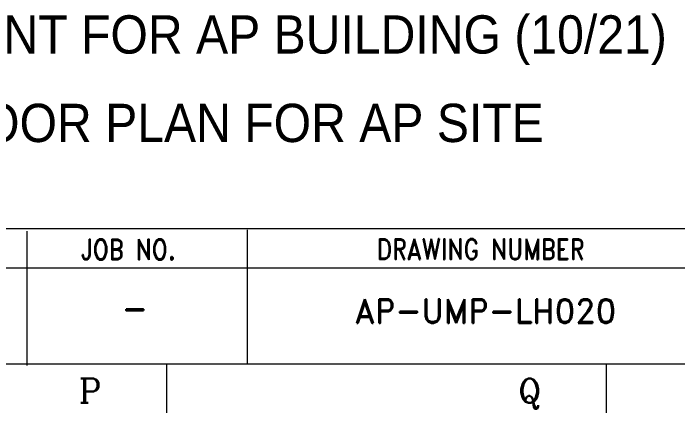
# Model space of a CAD drawing. Header units: millimetres. Extents: x -300 to 383236, y -195106 to -144646.
# Drawn here: x 218430 to 224317, y -194483 to -190944 of the extents above; entities that cross this region are included whole.
import ezdxf
from ezdxf.enums import TextEntityAlignment as Align

# ---------------------------------------------------------------- set-up
doc = ezdxf.new("R2010")
doc.units = ezdxf.units.MM
doc.header["$LTSCALE"] = 60
doc.layers.add('1', color=7, linetype='Continuous')
doc.layers.add('TAN-TIT', color=30, linetype='Continuous', lineweight=0)
doc.styles.add('COM', font='COMPLEX', dxfattribs={"height": 5})
doc.styles.add('KIM3', font='ROMAND.shx', dxfattribs={"width": 1.25, "height": 3})
doc.styles.add('RD', font='sanss___.ttf')
doc.styles.add('RD20', font='ROMAND.SHX', dxfattribs={"width": 0.8, "height": 2})
doc.styles.add('RD6', font='ROMAND.shx', dxfattribs={"width": 0.83, "height": 6})

# ---------------------------------------------------------------- blocks, each defined once
blk = doc.blocks.new('BORDER')
at = {"layer": 'TAN-TIT'}
for p, q in [((193237, 7521), (232823, 7521)), ((215010, 7479), (215010, 3520)), ((208506, 7436), (208506, 3477)), ((232823, 6348), (193237, 6348)), ((4977, 3520), (232823, 3520)), ((212634, 3520), (212634, 2078)), ((225613, 3520), (225613, 2078))]:
    blk.add_line(p, q, dxfattribs=at)
at = {"layer": 'TAN-TIT', "style": 'RD6', "width": 0.83}
for s, p in [('JOB NO.', (210080, 6594)), ('DRAWING NUMBER', (218836, 6599))]:
    blk.add_text(s, height=612, dxfattribs=at).set_placement(p)
at = {"layer": 'TAN-TIT', "style": 'COM'}
for s, p in [('P', (210039, 2366)), ('Q', (223017, 2366))]:
    blk.add_text(s, height=721, dxfattribs=at).set_placement(p)

msp = doc.modelspace()

# ---------------------------------------------------------------- block references
at = {"layer": '1', "xscale": 0.3, "yscale": 0.3, "zscale": 0.3}
msp.add_blockref('BORDER', (155998.1, -195106.1), dxfattribs=at)

# ---------------------------------------------------------------- texts
at = {"style": 'RD', "width": 0.9}
for s, p in [('ARRANGEMENT FOR AP BUILDING (10/21)', (219907.2, -191131.2)), ('3RD FLOOR PLAN FOR AP SITE', (219907.2, -191914.9))]:
    msp.add_text(s, height=339.283, dxfattribs=at).set_placement(p, align=Align.MIDDLE_CENTER)
for s, height, style, p in [('AP-UMP-LH020', 212.052, 'KIM3', (222612.9, -193687.8)), ('-', 212.1, 'RD20', (219505.6, -193667.5))]:
    msp.add_text(s, height=height, dxfattribs=dict(style=style)).set_placement(p, align=Align.CENTER)

doc.saveas('drawing.dxf')
